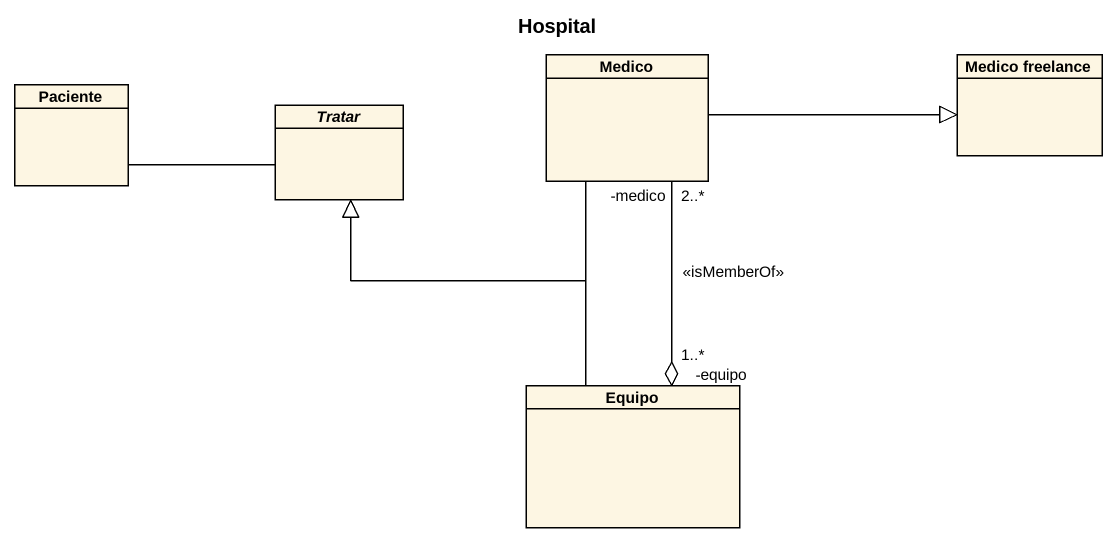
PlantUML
@startuml
title Hospital
hide circle
hide empty members
class Paciente
class Medico
class "Medico freelance" as Medico_freelance
abstract class Tratar
class Equipo
Paciente -right- Tratar
Medico -right-|> Medico_freelance
Medico -left-|> Tratar
Equipo "-equipo\n1..*" o-up- "-medico\n2..*" Medico : <<isMemberOf>>
Equipo -up-|> Tratar
@enduml
